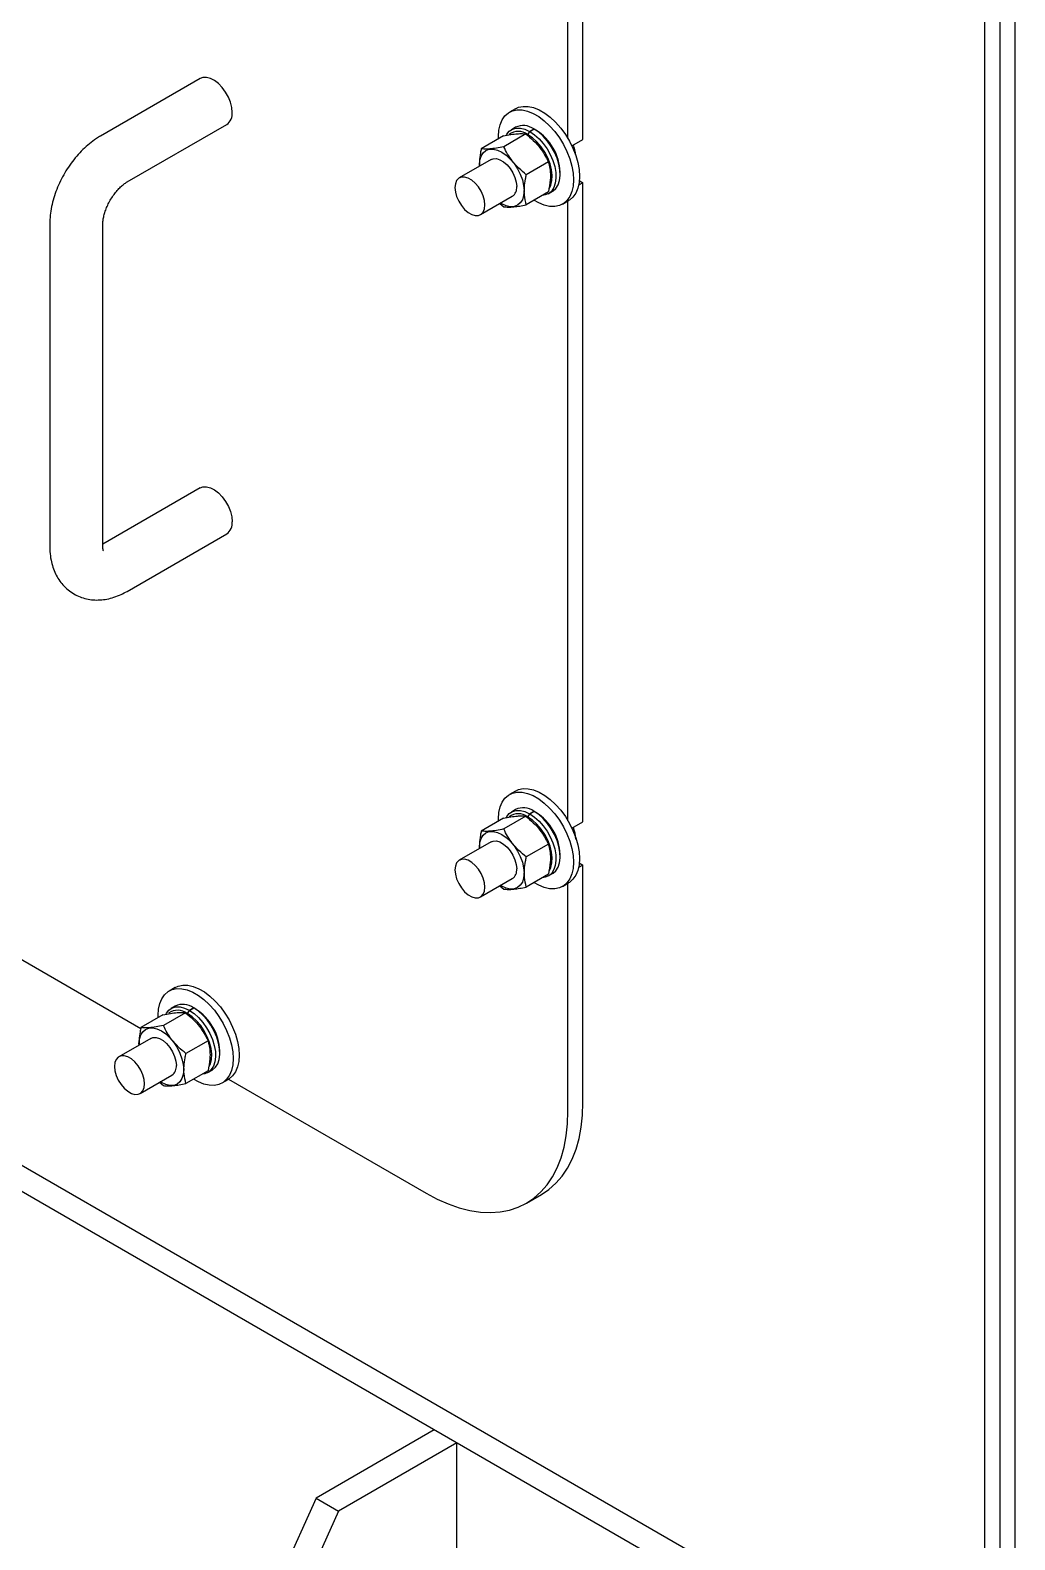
# Model space of a CAD drawing. Header units: millimetres. Extents: x 1293 to 41893, y 1011 to 26911.
# Drawn here: x 5057.8 to 5254.2, y 22550.4 to 22851.5 of the extents above; entities that cross this region are included whole.
import ezdxf

# ---------------------------------------------------------------- set-up
doc = ezdxf.new("R2010")
doc.units = ezdxf.units.MM
doc.header["$LTSCALE"] = 50

msp = doc.modelspace()

# ---------------------------------------------------------------- linework, layer by layer
at = {"color": 7, "linetype": 'Continuous', "lineweight": 25}
for p, q in [((5248.2225643, 22376.4256773), (5248.2225643, 22981.2641118)), ((5251.215983, 22976.0793585), (5251.215983, 22376.7644154)), ((5254.2094017, 22970.8946052), (5254.2094017, 22375.0363515)), ((5165.0903771, 22829.929476), (5165.0903771, 22875.4128647)), ((5168.0837958, 22829.7475389), (5168.0837958, 22877.1409285)), ((5091.7340806, 22841.8838337), (5071.8761652, 22830.4201031)), ((5154.6136907, 22835.8577935), (5153.4163232, 22835.1665679)), ((5077.1674018, 22821.2544193), (5097.0253173, 22832.7181499)), ((5152.2045282, 22830.4247119), (5147.8068551, 22827.8859893)), ((5156.694788, 22830.8259218), (5152.2968515, 22828.2870471)), ((5154.6506818, 22832.1641921), (5153.8065377, 22831.6768781)), ((5157.4482262, 22831.3356911), (5157.0769952, 22830.6859095)), ((5157.1150611, 22830.6641076), (5157.4892384, 22831.3122018)), ((5157.4482262, 22831.3356911), (5158.2923703, 22831.8230051)), ((5157.4892384, 22831.3122018), (5158.3333825, 22831.7995158)), ((5158.3332157, 22831.7994195), (5158.2923703, 22831.8230051)), ((5165.8690224, 22828.4689775), (5168.0837958, 22829.7475389)), ((5149.7600837, 22825.723716), (5143.4223799, 22822.0650374)), ((5161.1847843, 22825.2405204), (5156.7871112, 22822.7017977)), ((5163.5419311, 22822.7780451), (5163.5419311, 22823.210061)), ((5168.0837958, 22821.1058153), (5167.2106067, 22820.6017339)), ((5167.3509134, 22821.5288993), (5168.0837958, 22821.1058153)), ((5168.0837958, 22693.6574036), (5168.0837958, 22821.1058153)), ((5147.6553692, 22814.7324904), (5153.993073, 22818.3911689)), ((5161.1847843, 22819.2530074), (5156.7871112, 22816.7142847)), ((5161.1719391, 22818.9182462), (5162.0160832, 22819.4055602)), ((5151.5314226, 22816.9700884), (5152.2968515, 22816.3130749)), ((5163.9987965, 22816.8352003), (5165.196164, 22817.5264259)), ((5165.0903771, 22693.8393407), (5165.0903771, 22817.4653564)), ((5061.7465701, 22812.875378), (5061.7465701, 22748.504744)), ((5072.3299034, 22748.504744), (5072.3299034, 22812.875378)), ((5091.7340806, 22760.2297525), (5072.3299034, 22749.0279594)), ((5077.1674018, 22739.6003381), (5097.0253173, 22751.0640687)), ((4979.5673393, 22710.3327641), (5079.8892892, 22652.4181351)), ((5154.6136907, 22699.7676581), (5153.4163232, 22699.0764326)), ((5156.694788, 22694.7357865), (5152.2968515, 22692.1969117)), ((5154.6506818, 22696.0740568), (5153.8065377, 22695.5867428)), ((5157.4482262, 22695.2455558), (5157.0769952, 22694.5957742)), ((5157.1150611, 22694.5739723), (5157.4892384, 22695.2220665)), ((5157.4482262, 22695.2455558), (5158.2923703, 22695.7328698)), ((5157.4892384, 22695.2220665), (5158.3333825, 22695.7093805)), ((5158.3332157, 22695.7092841), (5158.2923703, 22695.7328698)), ((5152.2045282, 22694.3345766), (5147.8068551, 22691.7958539)), ((5165.8690224, 22692.3788421), (5168.0837958, 22693.6574036)), ((5149.7600837, 22689.6335807), (5143.4223799, 22685.9749021)), ((5161.1847843, 22689.1503851), (5156.7871112, 22686.6116624)), ((5163.5419311, 22686.6879098), (5163.5419311, 22687.1199257)), ((5161.1847843, 22683.1628721), (5156.7871112, 22680.6241494)), ((5161.1719391, 22682.8281109), (5162.0160832, 22683.3154249)), ((5168.0837958, 22685.01568), (5167.2106067, 22684.5115986)), ((5167.3509134, 22685.4387639), (5168.0837958, 22685.01568)), ((5168.0837958, 22637.6222904), (5168.0837958, 22685.01568)), ((5241.7878926, 22517.8635511), (4958.9451801, 22681.1451735)), ((5147.6553692, 22678.6423551), (5153.993073, 22682.3010336)), ((5151.5314226, 22680.8799531), (5152.2968515, 22680.2229395)), ((5163.9987965, 22680.745065), (5165.196164, 22681.4362906)), ((5165.0903771, 22635.8942265), (5165.0903771, 22681.3752211)), ((5237.2977645, 22515.2714553), (4954.4550521, 22678.5530777)), ((5086.7314397, 22660.5673296), (5085.5340722, 22659.876104)), ((5088.812537, 22655.5354579), (5084.4146005, 22652.9965832)), ((5086.7684308, 22656.8737282), (5085.9242867, 22656.3864142)), ((5089.5659752, 22656.0452273), (5089.1947442, 22655.3954456)), ((5089.2328101, 22655.3736437), (5089.6069874, 22656.0217379)), ((5089.5659752, 22656.0452273), (5090.4101193, 22656.5325413)), ((5089.6069874, 22656.0217379), (5090.4511315, 22656.5090519)), ((5090.4509647, 22656.5089556), (5090.4101193, 22656.5325413)), ((5084.3222772, 22655.134248), (5079.9246041, 22652.5955254)), ((5081.8778327, 22650.4332521), (5075.5401289, 22646.7745736)), ((5093.3025333, 22649.9500565), (5088.9048603, 22647.4113339)), ((5095.6596801, 22647.4875812), (5095.6596801, 22647.9195971)), ((5093.3025333, 22643.9625435), (5088.9048603, 22641.4238208)), ((5093.2896881, 22643.6277823), (5094.1338322, 22644.1150963)), ((5079.7731182, 22639.4420265), (5086.110822, 22643.100705)), ((5083.6491716, 22641.6796245), (5084.4146005, 22641.022611)), ((5096.1165455, 22641.5447364), (5097.313913, 22642.235962)), ((5097.4184695, 22642.2987548), (5136.8061058, 22619.5607563)), ((5156.8044805, 22617.5804343), (5159.7978992, 22619.3084981)), ((5138.4147737, 22572.3553909), (5114.8445477, 22558.748589)), ((5142.9049018, 22569.7632951), (5119.3346758, 22556.1564932)), ((5142.9049018, 22438.858194), (5142.9049018, 22569.7632951)), ((5114.8445477, 22558.748589), (5048.8479148, 22411.7774355)), ((5119.3346758, 22556.1564932), (5053.3380428, 22409.1853398)), ((5114.8445477, 22558.748589), (5119.3346758, 22556.1564932))]:
    msp.add_line(p, q, dxfattribs=at)
at = {"color": 7, "linetype": 'Continuous', "lineweight": 25, "flags": 128}
for points in [[(5098.1214723, 22835.140912), (5098.0339917, 22836.120271), (5097.7756405, 22837.1548392), (5097.3584988, 22838.1962414), (5096.8020717, 22839.1957827), (5096.1323772, 22840.1067256), (5095.3807294, 22840.8864756), (5094.5822745, 22841.4985723), (5093.7743474, 22841.9143948), (5092.9947258, 22842.1144998), (5092.2798641, 22842.0895304), (5091.7340806, 22841.8838337)], [(5154.6136907, 22835.8577935), (5155.2390122, 22836.1420567), (5156.1631539, 22836.3361416), (5157.1708807, 22836.3147948), (5158.2396815, 22836.0784932), (5159.3456812, 22835.6325152), (5160.4641735, 22834.9868233), (5161.5701731, 22834.1558413), (5162.638974, 22833.1581318), (5163.6467007, 22832.015982), (5164.5708424, 22830.7549058), (5165.3907553, 22829.4030734), (5166.0881238, 22827.9906825), (5166.64737, 22826.5492837), (5167.0560011, 22825.1110754), (5167.3048891, 22823.7081848), (5167.3884741, 22822.3719501)], [(5151.234194, 22829.8645499), (5151.2240131, 22830.3210437), (5151.3075981, 22831.5607732), (5151.5564861, 22832.6763039), (5151.9651172, 22833.6427168), (5152.5243633, 22834.4384237), (5153.2217319, 22835.04565), (5154.0416448, 22835.4508311), (5154.9657865, 22835.6449161), (5155.9735132, 22835.6235693), (5157.042314, 22835.3872676), (5158.1483137, 22834.9412896), (5159.266806, 22834.2955978), (5160.3728057, 22833.4646157), (5161.4416065, 22832.4669062), (5162.4493332, 22831.3247565), (5163.3734749, 22830.0636802), (5164.1933878, 22828.7118478), (5164.8907564, 22827.299457), (5165.4500025, 22825.8580582), (5165.8586336, 22824.4198499), (5166.1075216, 22823.0169592), (5166.1911066, 22821.6807245)], [(5152.8085753, 22830.6380692), (5152.8866086, 22830.7701371), (5153.3952062, 22831.3792402), (5154.0350605, 22831.7933614), (5154.7856577, 22831.9992238), (5155.6229331, 22831.9902275), (5156.5200432, 22831.7666607), (5157.4482262, 22831.3356911)], [(5161.3819854, 22819.9940496), (5161.6873056, 22820.6287722), (5161.9016918, 22821.5356791), (5161.9435087, 22822.5704231), (5161.8112487, 22823.6956993), (5161.5096802, 22824.8709387), (5161.0496753, 22826.0537714), (5160.4478183, 22827.2015534), (5159.7258076, 22828.2729044), (5158.9096734, 22829.2291997), (5158.0288392, 22830.0359627), (5157.1150611, 22830.6641076)], [(5157.4892384, 22831.3122018), (5158.4181077, 22830.6795607), (5159.3171969, 22829.8743699), (5160.1576809, 22828.9224442), (5160.9126131, 22827.8543028), (5161.5577901, 22826.704191), (5162.0725272, 22825.5089819), (5162.4403216, 22824.3069946), (5162.6493817, 22823.1367654), (5162.6930048, 22822.0358125), (5162.5697924, 22821.039433), (5162.2836948, 22820.1795714), (5161.8438843, 22819.4837954), (5161.2644616, 22818.9744117), (5160.5640032, 22818.6677516), (5160.0181769, 22818.5795392)], [(5162.0160832, 22819.4055602), (5162.1086057, 22819.4617257), (5162.6880284, 22819.9711094), (5163.1278389, 22820.6668854), (5163.4139365, 22821.526747), (5163.5371489, 22822.5231265), (5163.4935258, 22823.6240794), (5163.2844657, 22824.7943086), (5162.9166713, 22825.9962959), (5162.4019342, 22827.191505), (5161.7567572, 22828.3416168), (5161.0018249, 22829.4097582), (5160.161341, 22830.3616839), (5159.2622518, 22831.1668747), (5158.3333825, 22831.7995158)], [(5147.4252287, 22824.3758329), (5147.4199115, 22824.6302214), (5147.5055451, 22825.584798), (5147.7591551, 22826.4038202), (5148.1709953, 22827.0558135), (5148.725239, 22827.5157223), (5149.4005869, 22827.7658724), (5150.1710858, 22827.7966508), (5151.0071258, 22827.6068746), (5151.8765784, 22827.2038368), (5152.7460309, 22826.603026), (5153.5820709, 22825.827531), (5154.3525698, 22824.9071535), (5155.0279177, 22823.8772633), (5155.5821614, 22822.7774384), (5155.9940016, 22821.6499445), (5156.2476116, 22820.5381104), (5156.3332452, 22819.4846635)], [(5149.7600837, 22825.723716), (5150.1761227, 22825.8838942), (5150.8150975, 22825.9022831), (5151.5157616, 22825.6972238), (5152.2373951, 22825.2806337), (5152.9380593, 22824.6767233), (5153.577034, 22823.9205899), (5154.1171844, 22823.0561772), (5154.527119, 22822.1337216), (5154.7830138, 22821.2068329), (5154.8699971, 22820.3293786)], [(5148.5322933, 22816.6707001), (5148.44531, 22817.5481544), (5148.1894152, 22818.4750431), (5147.7794806, 22819.3974987), (5147.2393302, 22820.2619114), (5146.6003555, 22821.0180448), (5145.8996913, 22821.6219551), (5145.1780578, 22822.0385453), (5144.4773937, 22822.2436046), (5143.8384189, 22822.2252157), (5143.2982685, 22821.9844474), (5142.8883339, 22821.5352921), (5142.6324392, 22820.9038533), (5142.5454559, 22820.1268278), (5142.6324392, 22819.2493734), (5142.8883339, 22818.3224848), (5143.2982685, 22817.4000292), (5143.8384189, 22816.5356164), (5144.4773937, 22815.779483), (5145.1780578, 22815.1755727), (5145.8996913, 22814.7589826), (5146.6003555, 22814.5539233), (5147.2393302, 22814.5723121), (5147.7794806, 22814.8130805), (5148.1894152, 22815.2622357), (5148.44531, 22815.8936746), (5148.5322933, 22816.6707001)], [(5166.1911066, 22821.6807245), (5166.1075216, 22820.4409951), (5165.8586336, 22819.3254644), (5165.4500025, 22818.3590515), (5164.8907564, 22817.5633445), (5164.1933878, 22816.9561183), (5163.3734749, 22816.5509371), (5162.4493332, 22816.3568522), (5161.4416065, 22816.378199), (5160.3728057, 22816.6145006), (5159.266806, 22817.0604786), (5158.316121, 22817.5969633)], [(5167.3884741, 22822.3719501), (5167.3048891, 22821.1322206), (5167.0560011, 22820.0166899), (5166.64737, 22819.050277), (5166.0881238, 22818.2545701), (5165.3907553, 22817.6473438), (5165.196164, 22817.5264259)], [(5156.3332452, 22819.4846635), (5156.2476116, 22818.530087), (5155.9940016, 22817.7110647), (5155.5821614, 22817.0590714), (5155.0279177, 22816.5991626), (5154.3525698, 22816.3490125), (5153.5820709, 22816.3182342), (5152.7460309, 22816.5080103), (5151.8765784, 22816.9110481), (5151.658218, 22817.0432859)], [(5091.7340806, 22760.2297525), (5092.2798641, 22760.4354492), (5092.9947258, 22760.4604186), (5093.7743474, 22760.2603136), (5094.5822745, 22759.8444911), (5095.3807294, 22759.2323944), (5096.1323772, 22758.4526444), (5096.8020717, 22757.5417015), (5097.3584988, 22756.5421602), (5097.7756405, 22755.500758), (5098.0339917, 22754.4661898), (5098.1214723, 22753.4868308)], [(5151.234194, 22693.7744146), (5151.2240131, 22694.2309084), (5151.3075981, 22695.4706379), (5151.5564861, 22696.5861686), (5151.9651172, 22697.5525815), (5152.5243633, 22698.3482884), (5153.2217319, 22698.9555147), (5154.0416448, 22699.3606958), (5154.9657865, 22699.5547808), (5155.9735132, 22699.533434), (5157.042314, 22699.2971323), (5158.1483137, 22698.8511543), (5159.266806, 22698.2054625), (5160.3728057, 22697.3744804), (5161.4416065, 22696.3767709), (5162.4493332, 22695.2346212), (5163.3734749, 22693.9735449), (5164.1933878, 22692.6217125), (5164.8907564, 22691.2093217), (5165.4500025, 22689.7679229), (5165.8586336, 22688.3297145), (5166.1075216, 22686.9268239), (5166.1911066, 22685.5905892)], [(5154.6136907, 22699.7676581), (5155.2390122, 22700.0519214), (5156.1631539, 22700.2460063), (5157.1708807, 22700.2246595), (5158.2396815, 22699.9883578), (5159.3456812, 22699.5423799), (5160.4641735, 22698.896688), (5161.5701731, 22698.0657059), (5162.638974, 22697.0679965), (5163.6467007, 22695.9258467), (5164.5708424, 22694.6647705), (5165.3907553, 22693.3129381), (5166.0881238, 22691.9005472), (5166.64737, 22690.4591484), (5167.0560011, 22689.0209401), (5167.3048891, 22687.6180494), (5167.3884741, 22686.2818148)], [(5152.8085753, 22694.5479338), (5152.8866086, 22694.6800018), (5153.3952062, 22695.2891049), (5154.0350605, 22695.7032261), (5154.7856577, 22695.9090885), (5155.6229331, 22695.9000921), (5156.5200432, 22695.6765254), (5157.4482262, 22695.2455558)], [(5161.3819854, 22683.9039143), (5161.6873056, 22684.5386369), (5161.9016918, 22685.4455438), (5161.9435087, 22686.4802878), (5161.8112487, 22687.6055639), (5161.5096802, 22688.7808034), (5161.0496753, 22689.9636361), (5160.4478183, 22691.111418), (5159.7258076, 22692.182769), (5158.9096734, 22693.1390644), (5158.0288392, 22693.9458274), (5157.1150611, 22694.5739723)], [(5157.4892384, 22695.2220665), (5158.4181077, 22694.5894254), (5159.3171969, 22693.7842345), (5160.1576809, 22692.8323088), (5160.9126131, 22691.7641675), (5161.5577901, 22690.6140557), (5162.0725272, 22689.4188466), (5162.4403216, 22688.2168593), (5162.6493817, 22687.0466301), (5162.6930048, 22685.9456772), (5162.5697924, 22684.9492977), (5162.2836948, 22684.0894361), (5161.8438843, 22683.39366), (5161.2644616, 22682.8842764), (5160.5640032, 22682.5776163), (5160.0181769, 22682.4894039)], [(5162.0160832, 22683.3154249), (5162.1086057, 22683.3715904), (5162.6880284, 22683.880974), (5163.1278389, 22684.5767501), (5163.4139365, 22685.4366117), (5163.5371489, 22686.4329912), (5163.4935258, 22687.5339441), (5163.2844657, 22688.7041733), (5162.9166713, 22689.9061606), (5162.4019342, 22691.1013697), (5161.7567572, 22692.2514815), (5161.0018249, 22693.3196228), (5160.161341, 22694.2715485), (5159.2622518, 22695.0767394), (5158.3333825, 22695.7093805)], [(5147.4252287, 22688.2856976), (5147.4199115, 22688.5400861), (5147.5055451, 22689.4946626), (5147.7591551, 22690.3136848), (5148.1709953, 22690.9656782), (5148.725239, 22691.425587), (5149.4005869, 22691.6757371), (5150.1710858, 22691.7065154), (5151.0071258, 22691.5167392), (5151.8765784, 22691.1137015), (5152.7460309, 22690.5128907), (5153.5820709, 22689.7373957), (5154.3525698, 22688.8170182), (5155.0279177, 22687.787128), (5155.5821614, 22686.6873031), (5155.9940016, 22685.5598091), (5156.2476116, 22684.4479751), (5156.3332452, 22683.3945281)], [(5149.7600837, 22689.6335807), (5150.1761227, 22689.7937589), (5150.8150975, 22689.8121478), (5151.5157616, 22689.6070885), (5152.2373951, 22689.1904983), (5152.9380593, 22688.586588), (5153.577034, 22687.8304546), (5154.1171844, 22686.9660419), (5154.527119, 22686.0435863), (5154.7830138, 22685.1166976), (5154.8699971, 22684.2392433)], [(5148.5322933, 22680.5805648), (5148.44531, 22681.4580191), (5148.1894152, 22682.3849078), (5147.7794806, 22683.3073633), (5147.2393302, 22684.1717761), (5146.6003555, 22684.9279095), (5145.8996913, 22685.5318198), (5145.1780578, 22685.94841), (5144.4773937, 22686.1534693), (5143.8384189, 22686.1350804), (5143.2982685, 22685.8943121), (5142.8883339, 22685.4451568), (5142.6324392, 22684.813718), (5142.5454559, 22684.0366925), (5142.6324392, 22683.1592381), (5142.8883339, 22682.2323495), (5143.2982685, 22681.3098939), (5143.8384189, 22680.4454811), (5144.4773937, 22679.6893477), (5145.1780578, 22679.0854374), (5145.8996913, 22678.6688473), (5146.6003555, 22678.463788), (5147.2393302, 22678.4821768), (5147.7794806, 22678.7229452), (5148.1894152, 22679.1721004), (5148.44531, 22679.8035392), (5148.5322933, 22680.5805648)], [(5166.1911066, 22685.5905892), (5166.1075216, 22684.3508598), (5165.8586336, 22683.235329), (5165.4500025, 22682.2689162), (5164.8907564, 22681.4732092), (5164.1933878, 22680.8659829), (5163.3734749, 22680.4608018), (5162.4493332, 22680.2667169), (5161.4416065, 22680.2880636), (5160.3728057, 22680.5243653), (5159.266806, 22680.9703433), (5158.316121, 22681.506828)], [(5167.3884741, 22686.2818148), (5167.3048891, 22685.0420853), (5167.0560011, 22683.9265546), (5166.64737, 22682.9601417), (5166.0881238, 22682.1644347), (5165.3907553, 22681.5572085), (5165.196164, 22681.4362906)], [(5156.3332452, 22683.3945281), (5156.2476116, 22682.4399516), (5155.9940016, 22681.6209294), (5155.5821614, 22680.9689361), (5155.0279177, 22680.5090273), (5154.3525698, 22680.2588772), (5153.5820709, 22680.2280988), (5152.7460309, 22680.417875), (5151.8765784, 22680.8209128), (5151.658218, 22680.9531505)], [(5083.351943, 22654.574086), (5083.3417621, 22655.0305798), (5083.4253471, 22656.2703093), (5083.6742351, 22657.38584), (5084.0828662, 22658.3522529), (5084.6421123, 22659.1479598), (5085.3394809, 22659.7551861), (5086.1593938, 22660.1603673), (5087.0835355, 22660.3544522), (5088.0912622, 22660.3331054), (5089.160063, 22660.0968037), (5090.2660627, 22659.6508258), (5091.384555, 22659.0051339), (5092.4905547, 22658.1741518), (5093.5593555, 22657.1764423), (5094.5670822, 22656.0342926), (5095.4912239, 22654.7732164), (5096.3111368, 22653.421384), (5097.0085054, 22652.0089931), (5097.5677515, 22650.5675943), (5097.9763826, 22649.129386), (5098.2252706, 22647.7264953), (5098.3088556, 22646.3902606)], [(5086.7314397, 22660.5673296), (5087.3567612, 22660.8515928), (5088.280903, 22661.0456777), (5089.2886297, 22661.0243309), (5090.3574305, 22660.7880293), (5091.4634302, 22660.3420513), (5092.5819225, 22659.6963594), (5093.6879222, 22658.8653774), (5094.756723, 22657.8676679), (5095.7644497, 22656.7255181), (5096.6885914, 22655.4644419), (5097.5085043, 22654.1126095), (5098.2058728, 22652.7002186), (5098.765119, 22651.2588198), (5099.1737501, 22649.8206115), (5099.4226381, 22648.4177209), (5099.5062231, 22647.0814862)], [(5084.9263243, 22655.3476053), (5085.0043576, 22655.4796732), (5085.5129552, 22656.0887763), (5086.1528095, 22656.5028975), (5086.9034067, 22656.70876), (5087.7406821, 22656.6997636), (5088.6377922, 22656.4761968), (5089.5659752, 22656.0452273)], [(5089.6069874, 22656.0217379), (5090.5358567, 22655.3890968), (5091.4349459, 22654.583906), (5092.2754299, 22653.6319803), (5093.0303621, 22652.5638389), (5093.6755391, 22651.4137271), (5094.1902762, 22650.218518), (5094.5580706, 22649.0165307), (5094.7671307, 22647.8463015), (5094.8107538, 22646.7453486), (5094.6875414, 22645.7489692), (5094.4014438, 22644.8891076), (5093.9616333, 22644.1933315), (5093.3822106, 22643.6839478), (5092.6817522, 22643.3772878), (5092.1359259, 22643.2890753)], [(5094.1338322, 22644.1150963), (5094.2263547, 22644.1712618), (5094.8057774, 22644.6806455), (5095.2455879, 22645.3764216), (5095.5316855, 22646.2362832), (5095.6548979, 22647.2326626), (5095.6112748, 22648.3336155), (5095.4022147, 22649.5038447), (5095.0344203, 22650.705832), (5094.5196832, 22651.9010411), (5093.8745062, 22653.0511529), (5093.1195739, 22654.1192943), (5092.27909, 22655.07122), (5091.3800008, 22655.8764108), (5090.4511315, 22656.5090519)], [(5079.5429778, 22649.085369), (5079.5376605, 22649.3397576), (5079.6232941, 22650.2943341), (5079.8769041, 22651.1133563), (5080.2887443, 22651.7653496), (5080.842988, 22652.2252584), (5081.5183359, 22652.4754085), (5082.2888348, 22652.5061869), (5083.1248748, 22652.3164107), (5083.9943274, 22651.9133729), (5084.8637799, 22651.3125621), (5085.6998199, 22650.5370671), (5086.4703188, 22649.6166897), (5087.1456667, 22648.5867994), (5087.6999104, 22647.4869745), (5088.1117506, 22646.3594806), (5088.3653606, 22645.2476465), (5088.4509942, 22644.1941996)], [(5093.4997344, 22644.7035857), (5093.8050547, 22645.3383083), (5094.0194408, 22646.2452152), (5094.0612577, 22647.2799592), (5093.9289977, 22648.4052354), (5093.6274292, 22649.5804749), (5093.1674243, 22650.7633075), (5092.5655673, 22651.9110895), (5091.8435566, 22652.9824405), (5091.0274224, 22653.9387358), (5090.1465882, 22654.7454988), (5089.2328101, 22655.3736437)], [(5081.8778327, 22650.4332521), (5082.2938717, 22650.5934303), (5082.9328465, 22650.6118192), (5083.6335106, 22650.4067599), (5084.3551441, 22649.9901698), (5085.0558083, 22649.3862595), (5085.694783, 22648.6301261), (5086.2349334, 22647.7657133), (5086.644868, 22646.8432577), (5086.9007628, 22645.9163691), (5086.9877461, 22645.0389147)], [(5080.6500423, 22641.3802362), (5080.563059, 22642.2576905), (5080.3071642, 22643.1845792), (5079.8972296, 22644.1070348), (5079.3570792, 22644.9714475), (5078.7181045, 22645.7275809), (5078.0174403, 22646.3314912), (5077.2958068, 22646.7480814), (5076.5951427, 22646.9531407), (5075.9561679, 22646.9347518), (5075.4160175, 22646.6939835), (5075.0060829, 22646.2448283), (5074.7501882, 22645.6133894), (5074.6632049, 22644.8363639), (5074.7501882, 22643.9589096), (5075.0060829, 22643.0320209), (5075.4160175, 22642.1095653), (5075.9561679, 22641.2451525), (5076.5951427, 22640.4890192), (5077.2958068, 22639.8851088), (5078.0174403, 22639.4685187), (5078.7181045, 22639.2634594), (5079.3570792, 22639.2818483), (5079.8972296, 22639.5226166), (5080.3071642, 22639.9717718), (5080.563059, 22640.6032107), (5080.6500423, 22641.3802362)], [(5098.3088556, 22646.3902606), (5098.2252706, 22645.1505312), (5097.9763826, 22644.0350005), (5097.5677515, 22643.0685876), (5097.0085054, 22642.2728806), (5096.3111368, 22641.6656544), (5095.4912239, 22641.2604732), (5094.5670822, 22641.0663883), (5093.5593555, 22641.0877351), (5092.4905547, 22641.3240368), (5091.384555, 22641.7700147), (5090.43387, 22642.3064994)], [(5099.5062231, 22647.0814862), (5099.4226381, 22645.8417567), (5099.1737501, 22644.726226), (5098.765119, 22643.7598131), (5098.2058728, 22642.9641062), (5097.5085043, 22642.3568799), (5097.313913, 22642.235962)], [(5088.4509942, 22644.1941996), (5088.3653606, 22643.2396231), (5088.1117506, 22642.4206009), (5087.6999104, 22641.7686075), (5087.1456667, 22641.3086987), (5086.4703188, 22641.0585486), (5085.6998199, 22641.0277703), (5084.8637799, 22641.2175465), (5083.9943274, 22641.6205842), (5083.7759671, 22641.752822)], [(5159.7978992, 22619.3084981), (5159.7995245, 22619.3094365), (5161.3070531, 22620.3223872), (5162.6819806, 22621.542666), (5163.9158302, 22622.9627496), (5165.0009947, 22624.5738827), (5165.9307838, 22626.3661321), (5166.699465, 22628.328448), (5167.3022991, 22630.4487321), (5167.7355695, 22632.7139121), (5167.9966048, 22635.1100225), (5168.0837958, 22637.6222904)], [(5136.8061058, 22619.5607563), (5139.0252642, 22618.3803483), (5141.2307407, 22617.4085879), (5143.4089378, 22616.651466), (5145.5464263, 22616.1136507), (5147.6300278, 22615.7984578), (5149.6468963, 22615.7078306), (5151.5845969, 22615.8423277), (5153.4311833, 22616.2011201), (5155.1752706, 22616.7819955), (5156.8061058, 22617.5813727), (5158.3136344, 22618.5943233), (5159.6885619, 22619.8146021), (5160.9224115, 22621.2346857), (5162.007576, 22622.8458188), (5162.9373651, 22624.6380682), (5163.7060463, 22626.6003842), (5164.3088804, 22628.7206683), (5164.7421507, 22630.9858483), (5165.0031861, 22633.3819586), (5165.0903771, 22635.8942265)]]:
    msp.add_lwpolyline(points, dxfattribs=at)
at = {"color": 7, "linetype": 'Continuous', "lineweight": 25}
for centre, radius, start, end in [((5095.5192741, 22834.8588978), 2.6174353, 305.12687013, 6.185310263), ((5155.1670564, 22828.1948615), 3.1389785, 52.521861064, 125.720995852), ((5156.1864287, 22828.9505873), 3.5617094, 53.752624736, 115.542630445), ((5153.1456516, 22822.7900173), 10.4047616, 2.313678669, 57.686321476), ((5159.4414497, 22826.0398372), 7.2093666, 4.493198788, 21.142299746), ((5152.8314185, 22820.0842309), 2.0532657, 304.455047166, 6.857133228), ((5095.5192741, 22753.2048166), 2.6174353, 305.12687013, 6.185310263), ((5155.1670564, 22692.1047262), 3.1389785, 52.521861063, 125.720995852), ((5156.1864287, 22692.860452), 3.5617094, 53.752624735, 115.542630446), ((5153.1456516, 22686.699882), 10.4047616, 2.313678669, 57.686321476), ((5159.6365737, 22690.0107957), 7.0053541, 1.301880593, 21.251871023), ((5152.8314185, 22683.9940956), 2.0532657, 304.455047166, 6.857133227), ((5087.2848055, 22652.9043976), 3.1389785, 52.521861064, 125.720995852), ((5088.3041777, 22653.6601234), 3.5617094, 53.752624735, 115.542630446), ((5085.2634006, 22647.4995534), 10.4047616, 2.313678669, 57.686321476), ((5084.9491675, 22644.793767), 2.0532657, 304.455047166, 6.857133227)]:
    msp.add_arc(centre, radius, start, end, dxfattribs=at)
for points, knots in [([(5071.8761652, 22830.4201031), (5071.5974797, 22830.2520757), (5070.837795, 22829.7940402), (5069.6483812, 22828.9065918), (5068.335612, 22827.7313276), (5067.1091098, 22826.4187648), (5065.9804612, 22824.9921637), (5064.961185, 22823.4700249), (5064.0611115, 22821.8700311), (5063.2901338, 22820.2086578), (5062.6585958, 22818.5014739), (5062.1769501, 22816.7629542), (5061.8673207, 22815.0480061), (5061.7555597, 22813.7512637), (5061.7483, 22813.043932), (5061.7465701, 22812.875378)], [0, 0, 0, 0, 0.0489875183, 0.1335379, 0.218092887, 0.3024638427, 0.3864814781, 0.4702311017, 0.5539281963, 0.6378348307, 0.7221697149, 0.8072381728, 0.8933070062, 0.9745755398, 1, 1, 1, 1]), ([(5152.2045282, 22830.4247119), (5152.7100983, 22830.5264029), (5153.7322014, 22830.7319899), (5154.9852474, 22830.885745), (5155.9754144, 22830.9128616), (5156.4535365, 22830.8550782), (5156.694788, 22830.8259218)], [0, 0, 0, 0, 0.2646176718, 0.5349733347, 0.76535622725, 1, 1, 1, 1]), ([(5156.694788, 22830.8259218), (5157.2003225, 22830.4080104), (5158.2223549, 22829.5631245), (5159.4753177, 22828.1604779), (5160.4654319, 22826.6997964), (5160.94354, 22825.7299078), (5161.1847843, 22825.2405204)], [0, 0, 0, 0, 0.2646061211, 0.5349506065, 0.7653448938, 1, 1, 1, 1]), ([(5147.8068551, 22827.8859893), (5147.7484129, 22827.6021416), (5147.5759619, 22826.7645649), (5147.401626, 22825.5619233), (5147.4258055, 22824.7228535), (5147.4356326, 22824.3818389)], [0, 0, 0, 0, 0.2332910239, 0.6883942328, 1, 1, 1, 1]), ([(5152.2968515, 22828.2870471), (5151.7913169, 22828.1853703), (5150.7692846, 22827.9798118), (5149.5163218, 22827.8260982), (5148.5262076, 22827.7990179), (5148.0480994, 22827.8568223), (5147.8068551, 22827.8859893)], [0, 0, 0, 0, 0.2646061211, 0.5349506065, 0.7653448938, 1, 1, 1, 1]), ([(5156.7871112, 22822.7017977), (5156.2815411, 22823.1197122), (5155.259438, 22823.9646033), (5154.006392, 22825.3672258), (5153.0162251, 22826.8278553), (5152.538103, 22827.7976877), (5152.2968515, 22828.2870471)], [0, 0, 0, 0, 0.2646176718, 0.5349733347, 0.76535622725, 1, 1, 1, 1]), ([(5161.1847843, 22825.2405204), (5161.2438613, 22825.0244783), (5161.4181854, 22824.3869821), (5161.5948049, 22823.2179974), (5161.5997423, 22821.4432468), (5161.3385348, 22820.064536), (5161.1847843, 22819.2530074)], [0, 0, 0, 0, 0.1280647744, 0.377893031, 0.6338190398, 1, 1, 1, 1]), ([(5072.3299034, 22812.875378), (5072.3318389, 22812.9804499), (5072.3373574, 22813.2800231), (5072.4084679, 22813.8970421), (5072.589217, 22814.7331676), (5072.8819841, 22815.6586683), (5073.2869123, 22816.6308776), (5073.7954041, 22817.6067695), (5074.3889155, 22818.5417899), (5075.0399534, 22819.3940024), (5075.7142682, 22820.1282684), (5076.3694974, 22820.7157272), (5076.8555415, 22821.0681885), (5077.0972904, 22821.2125515), (5077.1674018, 22821.2544193)], [0, 0, 0, 0, 0.0465284325, 0.1326585081, 0.220916892, 0.3117747113, 0.4047582852, 0.4991662466, 0.5942032618, 0.6889234524, 0.7824206558, 0.874058288, 0.9634747367, 1, 1, 1, 1]), ([(5156.7871112, 22816.7142847), (5156.6333491, 22817.3482919), (5156.3748142, 22818.4143083), (5156.37604, 22820.1920252), (5156.5507564, 22821.5645582), (5156.7280358, 22822.4175517), (5156.7871112, 22822.7017977)], [0, 0, 0, 0, 0.3661794341, 0.6156922034, 0.8719357593, 1, 1, 1, 1]), ([(5152.2968515, 22816.3130749), (5152.5707484, 22816.28103), (5153.1244821, 22816.2162455), (5154.206207, 22816.2711056), (5155.4478766, 22816.4434057), (5156.3379813, 22816.6234419), (5156.7871112, 22816.7142847)], [0, 0, 0, 0, 0.2646061211, 0.5349506065, 0.7653448938, 1, 1, 1, 1]), ([(5061.7465701, 22748.504744), (5061.7529397, 22748.1772401), (5061.7705188, 22747.2733756), (5061.9538287, 22745.8987232), (5062.3347979, 22744.4233443), (5062.8615352, 22743.1118918), (5063.5349263, 22741.9234014), (5064.3725972, 22740.8320708), (5065.3741245, 22739.8686404), (5066.527213, 22739.0680654), (5067.7651417, 22738.4700475), (5069.0632459, 22738.072463), (5070.4031556, 22737.870216), (5071.7726112, 22737.8586803), (5073.164881, 22738.0346747), (5074.5734872, 22738.4024293), (5075.9182849, 22738.9220812), (5076.7703901, 22739.3847651), (5077.1674018, 22739.6003381)], [0, 0, 0, 0, 0.0428538543, 0.1182705644, 0.184424458, 0.2482533783, 0.3100066832, 0.3701648597, 0.4352226254, 0.498418236, 0.560277448, 0.6214359244, 0.6825451776, 0.7443741064, 0.8076589399, 0.8730262322, 0.9408405541, 1, 1, 1, 1]), ([(5072.4276011, 22747.7101941), (5072.428242, 22747.7090726), (5072.4435983, 22747.6822009), (5072.3947722, 22747.7900638), (5072.3440964, 22748.0637746), (5072.334276, 22748.3688908), (5072.3299034, 22748.504744)], [0, 0, 0, 0, 0.0159602047, 0.3824157751, 0.7250202315, 1, 1, 1, 1]), ([(5152.2045282, 22694.3345766), (5152.7100983, 22694.4362675), (5153.7322014, 22694.6418545), (5154.9852474, 22694.7956097), (5155.9754144, 22694.8227263), (5156.4535365, 22694.7649429), (5156.694788, 22694.7357865)], [0, 0, 0, 0, 0.2646176718, 0.5349733347, 0.7653562273, 1, 1, 1, 1]), ([(5156.694788, 22694.7357865), (5157.2003225, 22694.317875), (5158.2223549, 22693.4729892), (5159.4753177, 22692.0703426), (5160.4654319, 22690.6096611), (5160.94354, 22689.6397725), (5161.1847843, 22689.1503851)], [0, 0, 0, 0, 0.2646061211, 0.5349506065, 0.7653448938, 1, 1, 1, 1]), ([(5147.8068551, 22691.7958539), (5147.7484129, 22691.5120063), (5147.5759619, 22690.6744296), (5147.401626, 22689.471788), (5147.4258055, 22688.6327182), (5147.4356326, 22688.2917036)], [0, 0, 0, 0, 0.2332910239, 0.6883942328, 1, 1, 1, 1]), ([(5152.2968515, 22692.1969117), (5151.7913169, 22692.095235), (5150.7692846, 22691.8896765), (5149.5163218, 22691.7359629), (5148.5262076, 22691.7088826), (5148.0480994, 22691.766687), (5147.8068551, 22691.7958539)], [0, 0, 0, 0, 0.2646061211, 0.5349506065, 0.7653448938, 1, 1, 1, 1]), ([(5156.7871112, 22686.6116624), (5156.2815411, 22687.0295769), (5155.259438, 22687.874468), (5154.006392, 22689.2770905), (5153.0162251, 22690.73772), (5152.538103, 22691.7075524), (5152.2968515, 22692.1969117)], [0, 0, 0, 0, 0.2646176718, 0.5349733347, 0.7653562273, 1, 1, 1, 1]), ([(5161.1847843, 22689.1503851), (5161.2438613, 22688.934343), (5161.4181854, 22688.2968468), (5161.5948049, 22687.1278621), (5161.5997423, 22685.3531115), (5161.3385348, 22683.9744007), (5161.1847843, 22683.1628721)], [0, 0, 0, 0, 0.1280647744, 0.377893031, 0.6338190398, 1, 1, 1, 1]), ([(5156.7871112, 22680.6241494), (5156.6333491, 22681.2581566), (5156.3748142, 22682.324173), (5156.37604, 22684.1018899), (5156.5507564, 22685.4744229), (5156.7280358, 22686.3274164), (5156.7871112, 22686.6116624)], [0, 0, 0, 0, 0.3661794341, 0.6156922034, 0.8719357593, 1, 1, 1, 1]), ([(5152.2968515, 22680.2229395), (5152.5707484, 22680.1908947), (5153.1244821, 22680.1261102), (5154.206207, 22680.1809702), (5155.4478766, 22680.3532704), (5156.3379813, 22680.5333066), (5156.7871112, 22680.6241494)], [0, 0, 0, 0, 0.2646061211, 0.5349506065, 0.7653448938, 1, 1, 1, 1]), ([(5084.3222772, 22655.134248), (5084.8278474, 22655.235939), (5085.8499504, 22655.441526), (5087.1029964, 22655.5952812), (5088.0931634, 22655.6223977), (5088.5712855, 22655.5646143), (5088.812537, 22655.5354579)], [0, 0, 0, 0, 0.2646176718, 0.5349733347, 0.7653562273, 1, 1, 1, 1]), ([(5088.812537, 22655.5354579), (5089.3180715, 22655.1175465), (5090.3401039, 22654.2726606), (5091.5930667, 22652.8700141), (5092.5831809, 22651.4093325), (5093.061289, 22650.4394439), (5093.3025333, 22649.9500565)], [0, 0, 0, 0, 0.2646061211, 0.5349506065, 0.7653448938, 1, 1, 1, 1]), ([(5079.9246041, 22652.5955254), (5079.8661619, 22652.3116777), (5079.6937109, 22651.474101), (5079.519375, 22650.2714594), (5079.5435546, 22649.4323897), (5079.5533816, 22649.091375)], [0, 0, 0, 0, 0.2332910239, 0.6883942328, 1, 1, 1, 1]), ([(5084.4146005, 22652.9965832), (5083.9090659, 22652.8949064), (5082.8870336, 22652.6893479), (5081.6340708, 22652.5356344), (5080.6439566, 22652.508554), (5080.1658484, 22652.5663584), (5079.9246041, 22652.5955254)], [0, 0, 0, 0, 0.2646061211, 0.5349506065, 0.7653448938, 1, 1, 1, 1]), ([(5088.9048603, 22647.4113339), (5088.3992901, 22647.8292483), (5087.377187, 22648.6741394), (5086.124141, 22650.0767619), (5085.1339741, 22651.5373914), (5084.655852, 22652.5072238), (5084.4146005, 22652.9965832)], [0, 0, 0, 0, 0.2646176718, 0.5349733347, 0.7653562273, 1, 1, 1, 1]), ([(5093.3025333, 22649.9500565), (5093.3616103, 22649.7340144), (5093.5359345, 22649.0965182), (5093.7125539, 22647.9275336), (5093.7174913, 22646.1527829), (5093.4562838, 22644.7740722), (5093.3025333, 22643.9625435)], [0, 0, 0, 0, 0.12806477444, 0.37789303104, 0.63381903979, 1, 1, 1, 1]), ([(5088.9048603, 22641.4238208), (5088.7510981, 22642.057828), (5088.4925632, 22643.1238444), (5088.493789, 22644.9015613), (5088.6685054, 22646.2740943), (5088.8457848, 22647.1270878), (5088.9048603, 22647.4113339)], [0, 0, 0, 0, 0.3661794341, 0.6156922034, 0.8719357593, 1, 1, 1, 1]), ([(5084.4146005, 22641.022611), (5084.6884974, 22640.9905662), (5085.2422311, 22640.9257816), (5086.323956, 22640.9806417), (5087.5656256, 22641.1529418), (5088.4557303, 22641.332978), (5088.9048603, 22641.4238208)], [0, 0, 0, 0, 0.2646061211, 0.5349506065, 0.7653448938, 1, 1, 1, 1])]:
    msp.add_open_spline(points, degree=3, knots=knots, dxfattribs=at)

doc.saveas('drawing.dxf')
